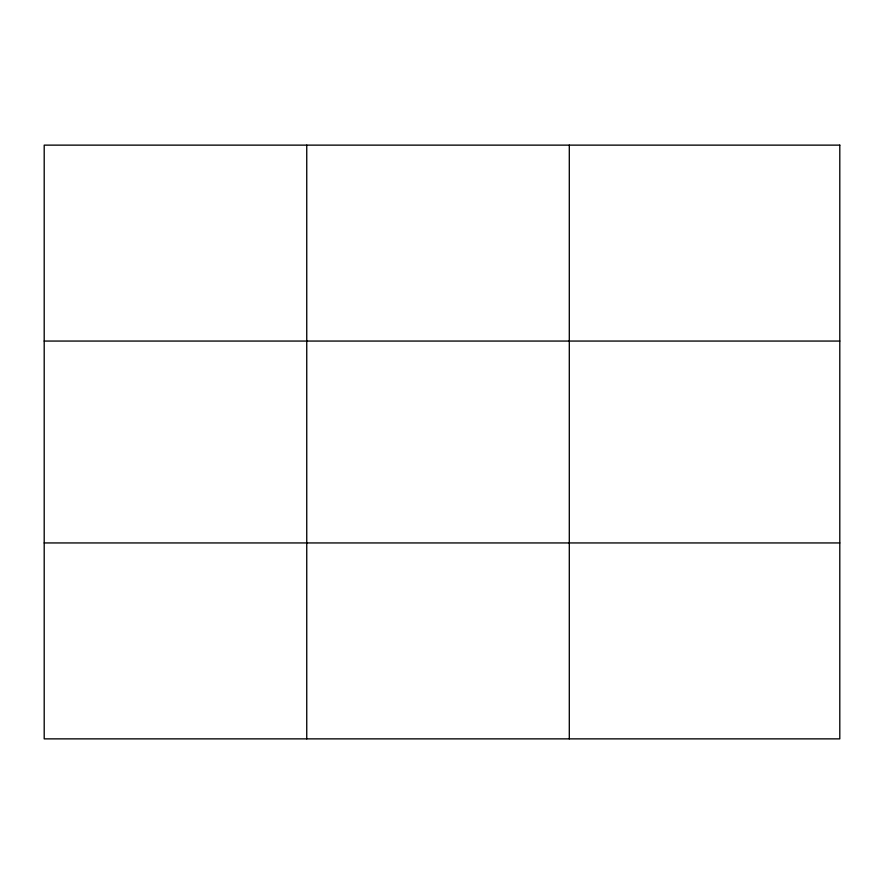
<?xml version="1.0" encoding="UTF-8"?>
<svg xmlns="http://www.w3.org/2000/svg" width="884" height="884" viewBox="0 0 884 884"><rect width="100%" height="100%" fill="white"/><g stroke="black" fill="none" stroke-linecap="round" stroke-linejoin="round"><path stroke-width="1.33" d="M306.748 145.131L306.748 738.869M569.296 145.131L569.296 738.869M44.2 341.058L839.8 341.058M44.2 542.942L839.8 542.942M839.8 145.131L839.8 738.869L44.2 738.869L44.2 145.131L839.8 145.131"/></g></svg>
